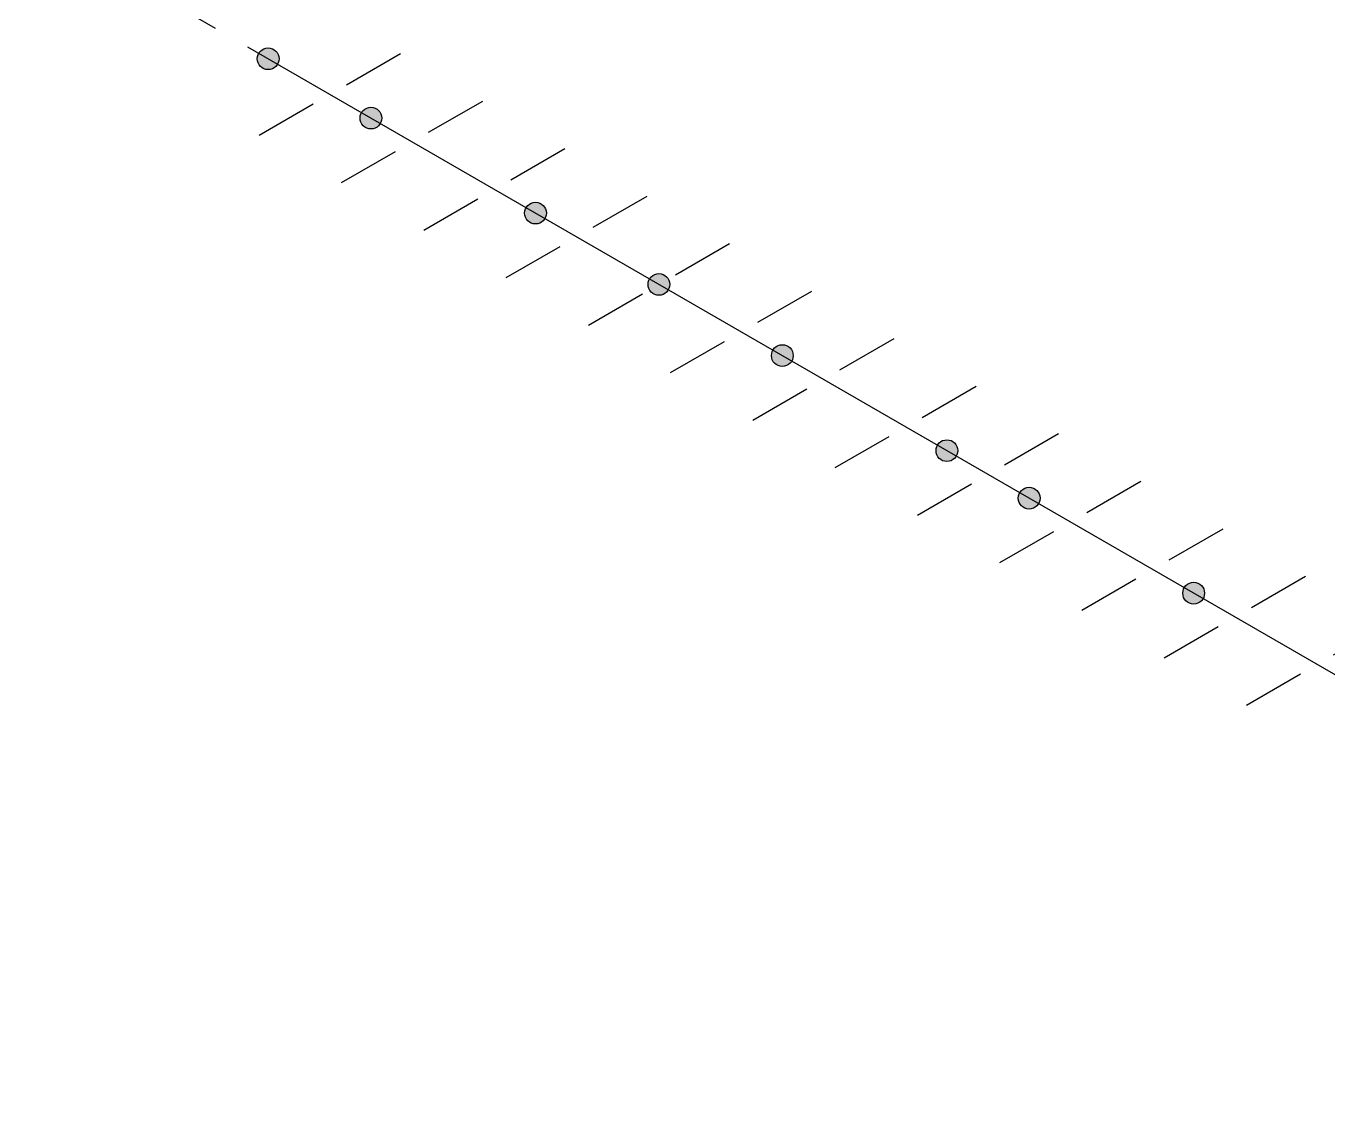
# Model space of a CAD drawing. Header units: inches. Extents: x 0 to 17.2, y 0 to 11.2.
# Drawn here: x 8.667 to 12.093, y 3.069 to 5.934 of the extents above; entities that cross this region are included whole.
import ezdxf

# ---------------------------------------------------------------- set-up
doc = ezdxf.new("R2010")
doc.units = ezdxf.units.IN
doc.header["$MEASUREMENT"] = 0
doc.linetypes.add('HIDDEN2', pattern=[0.1875, 0.125, -0.0625])
doc.layers.add('FITTINGS', color=4, linetype='Continuous')
doc.layers.add('WELD POINTS', color=41, linetype='Continuous')
doc.layers.add('PIPE', color=7, linetype='Continuous', lineweight=30)

# ---------------------------------------------------------------- blocks, each defined once
blk = doc.blocks.new('2_WELD_SINGLE_00')
at = {"linetype": 'ByBlock', "lineweight": -2}
h = blk.add_hatch(color=0, dxfattribs=at)
edge = h.paths.add_edge_path()
edge.add_arc((0, 0), 0.0286, 0, 360)
at = {"color": 0, "linetype": 'ByBlock', "lineweight": -2}
blk.add_circle((0, 0), 0.0286, dxfattribs=at)
blk = doc.blocks.new('4_SUPPORT_I-BEAM_30')
at = {"color": 0, "linetype": 'ByBlock', "lineweight": -2}
for p, q in [((-0.0435, 0.0251), (-0.1857, 0.1072)), ((0.1857, -0.1072), (0.0435, -0.0251))]:
    blk.add_line(p, q, dxfattribs=at)

msp = doc.modelspace()

# ---------------------------------------------------------------- linework, layer by layer
at = {"layer": 'PIPE', "linetype": 'HIDDEN2'}
msp.add_line((8.667, 6.2156), (9.25, 5.879), dxfattribs=at)
at = {"layer": 'PIPE'}
msp.add_line((9.25, 5.879), (14.1174, 3.0688), dxfattribs=at)

# ---------------------------------------------------------------- block references
at = {"layer": 'FITTINGS', "xscale": -1}
for p in [(9.4665, 5.754), (9.683, 5.629), (9.8995, 5.504), (10.116, 5.379), (10.3325, 5.254), (10.549, 5.129), (10.7655, 5.004), (10.982, 4.879), (11.1985, 4.754), (11.415, 4.629), (11.6315, 4.504), (11.8481, 4.379), (12.0646, 4.254)]:
    msp.add_blockref('4_SUPPORT_I-BEAM_30', p, dxfattribs=at)
at = {"layer": 'WELD POINTS', "rotation": 134.9999999999997}
msp.add_blockref('2_WELD_SINGLE_00', (9.3041, 5.8477), dxfattribs=at)
at = {"layer": 'WELD POINTS'}
for p in [(9.5747, 5.6915), (10.0077, 5.4415), (10.3325, 5.254), (10.6573, 5.0665), (11.0903, 4.8165), (11.3068, 4.6915), (11.7398, 4.4415)]:
    msp.add_blockref('2_WELD_SINGLE_00', p, dxfattribs=at)

doc.saveas('drawing.dxf')
